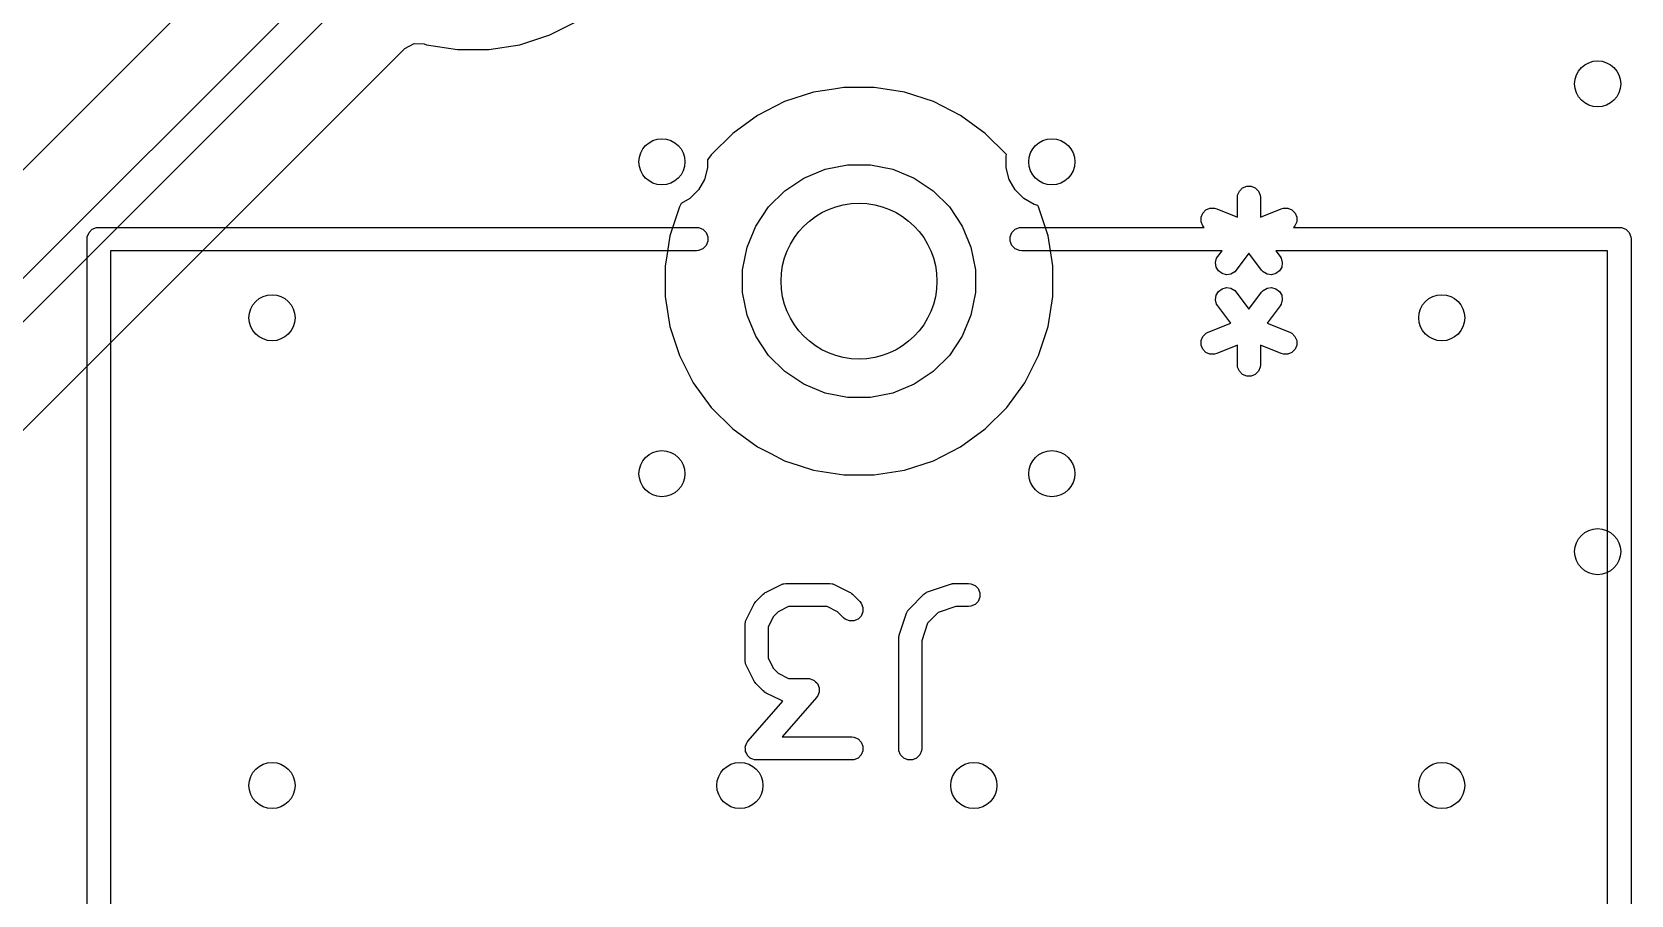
# Model space of a CAD drawing. Header units: inches. Extents: x 5.59 to 6.78, y -5.65 to -2.26.
# Drawn here: x 5.969 to 6.3791, y -4.8037 to -4.5823 of the extents above; entities that cross this region are included whole.
import ezdxf

# ---------------------------------------------------------------- set-up
doc = ezdxf.new("R2010")
doc.units = ezdxf.units.IN
doc.header["$MEASUREMENT"] = 0
for name, color, linetype, true_color in [('Edge.Cuts', 31, 'CONTINUOUS', 0xffb86c), ('F.Cu', 11, 'CONTINUOUS', 0xff5555), ('F.Mask', 191, 'CONTINUOUS', 0xbd93f9), ('F.Silkscreen', 141, 'CONTINUOUS', 0x8be9fd)]:
    doc.layers.add(name, color=color, linetype=linetype, true_color=true_color)

msp = doc.modelspace()

# ---------------------------------------------------------------- linework, layer by layer
at = {"layer": 'Edge.Cuts'}
msp.add_circle((6.1811, -4.6462), 0.02, dxfattribs=at)
msp.add_circle((6.1811, -4.6462), 0.02, dxfattribs=at)
at = {"layer": 'F.Cu', "linetype": 'CONTINUOUS'}
for p, q in [((5.92923, -4.68292), (6.0573, -4.55485)), ((6.03118, -4.5531), (5.93327, -4.65101)), ((6.06287, -4.56042), (5.93171, -4.69157)), ((6.10178, -4.58304), (6.10896, -4.57938)), ((6.09412, -4.58553), (6.10178, -4.58304)), ((6.00886, -4.64229), (6.06461, -4.58654)), ((6.06461, -4.58654), (6.06703, -4.58522)), ((6.06703, -4.58522), (6.06957, -4.58535)), ((6.06957, -4.58535), (6.07014, -4.58553)), ((6.07014, -4.58553), (6.0781, -4.58679)), ((6.0781, -4.58679), (6.0781, -4.58679)), ((6.0781, -4.58679), (6.08616, -4.58679)), ((6.08616, -4.58679), (6.09412, -4.58553)), ((6.08616, -4.58679), (6.08616, -4.58679)), ((6.17461, -4.5969), (6.16946, -4.59772)), ((6.17719, -4.5965), (6.17461, -4.5969)), ((6.18501, -4.5965), (6.17719, -4.5965)), ((6.18888, -4.59711), (6.18501, -4.5965)), ((6.19274, -4.59772), (6.18888, -4.59711)), ((6.16202, -4.60014), (6.15505, -4.60369)), ((6.16946, -4.59772), (6.16202, -4.60014)), ((6.16202, -4.60014), (6.16202, -4.60014)), ((6.20018, -4.60014), (6.19274, -4.59772)), ((6.20715, -4.60369), (6.20018, -4.60014)), ((6.20018, -4.60014), (6.20018, -4.60014)), ((6.15505, -4.60369), (6.14872, -4.60829)), ((6.21348, -4.60829), (6.20715, -4.60369)), ((6.14872, -4.60829), (6.14319, -4.61382)), ((6.21893, -4.61373), (6.21348, -4.60829)), ((6.14319, -4.61382), (6.14226, -4.6151)), ((6.21884, -4.61405), (6.21893, -4.61373)), ((6.14226, -4.61713), (6.14146, -4.62011)), ((6.14226, -4.6151), (6.14226, -4.61713)), ((6.16696, -4.61974), (6.17239, -4.61749)), ((6.17239, -4.61749), (6.17816, -4.61635)), ((6.17816, -4.61635), (6.18404, -4.61635)), ((6.18404, -4.61635), (6.18981, -4.61749)), ((6.18981, -4.61749), (6.19524, -4.61974)), ((6.21884, -4.61713), (6.21884, -4.61405)), ((6.21964, -4.62011), (6.21884, -4.61713)), ((6.14146, -4.62011), (6.13992, -4.62278)), ((6.16207, -4.62301), (6.16696, -4.61974)), ((6.19524, -4.61974), (6.20013, -4.62301)), ((6.22118, -4.62278), (6.21964, -4.62011)), ((6.13774, -4.62496), (6.13547, -4.62627)), ((6.13992, -4.62278), (6.13774, -4.62496)), ((6.15791, -4.62717), (6.16207, -4.62301)), ((6.20013, -4.62301), (6.20429, -4.62717)), ((6.22336, -4.62496), (6.22118, -4.62278)), ((6.22603, -4.6265), (6.22336, -4.62496)), ((6.13504, -4.62712), (6.13262, -4.63456)), ((6.13547, -4.62627), (6.13504, -4.62712)), ((6.13504, -4.62712), (6.13504, -4.62712)), ((6.15464, -4.63206), (6.15791, -4.62717)), ((6.20429, -4.62717), (6.20756, -4.63206)), ((6.22698, -4.62676), (6.22603, -4.6265)), ((6.22717, -4.62712), (6.22698, -4.62676)), ((6.22958, -4.63456), (6.22717, -4.62712)), ((6.22717, -4.62712), (6.22717, -4.62712)), ((6.15239, -4.63749), (6.15464, -4.63206)), ((6.20756, -4.63206), (6.20981, -4.63749)), ((6.13262, -4.63456), (6.13171, -4.64034)), ((6.15125, -4.64326), (6.15239, -4.63749)), ((6.20981, -4.63749), (6.21096, -4.64326)), ((6.23081, -4.64229), (6.22958, -4.63456)), ((5.95291, -4.69824), (6.00886, -4.64229)), ((6.13171, -4.64034), (6.1314, -4.64229)), ((6.1314, -4.64229), (6.1314, -4.65011)), ((6.23081, -4.65011), (6.23081, -4.64229)), ((6.15125, -4.64914), (6.15125, -4.64326)), ((6.21096, -4.64326), (6.21096, -4.64914)), ((6.1314, -4.65011), (6.132, -4.65394)), ((6.15239, -4.65491), (6.15125, -4.64914)), ((6.21096, -4.64914), (6.20981, -4.65491)), ((6.22958, -4.65784), (6.23081, -4.65011)), ((6.132, -4.65394), (6.13262, -4.65784)), ((6.13262, -4.65784), (6.13504, -4.66528)), ((6.15464, -4.66034), (6.15239, -4.65491)), ((6.20981, -4.65491), (6.20756, -4.66034)), ((6.22717, -4.66528), (6.22958, -4.65784)), ((6.15791, -4.66523), (6.15464, -4.66034)), ((6.20756, -4.66034), (6.20429, -4.66523)), ((6.13504, -4.66528), (6.13504, -4.66528)), ((6.13504, -4.66528), (6.13859, -4.67225)), ((6.16207, -4.66939), (6.15791, -4.66523)), ((6.20429, -4.66523), (6.20013, -4.66939)), ((6.22361, -4.67225), (6.22717, -4.66528)), ((6.16696, -4.67266), (6.16207, -4.66939)), ((6.20013, -4.66939), (6.19524, -4.67266)), ((6.13859, -4.67225), (6.14319, -4.67858)), ((6.17239, -4.67491), (6.16696, -4.67266)), ((6.17816, -4.67606), (6.17239, -4.67491)), ((6.18981, -4.67491), (6.18404, -4.67606)), ((6.19524, -4.67266), (6.18981, -4.67491)), ((6.21901, -4.67858), (6.22361, -4.67225)), ((6.14319, -4.67858), (6.14872, -4.68411)), ((6.18404, -4.67606), (6.17816, -4.67606)), ((6.21348, -4.68411), (6.21901, -4.67858)), ((6.14872, -4.68411), (6.15505, -4.68871)), ((6.20715, -4.68871), (6.21348, -4.68411)), ((6.15505, -4.68871), (6.15847, -4.69045)), ((6.15847, -4.69045), (6.16202, -4.69226)), ((6.20018, -4.69226), (6.20715, -4.68871)), ((6.16202, -4.69226), (6.16202, -4.69226)), ((6.16202, -4.69226), (6.16574, -4.69347)), ((6.16574, -4.69347), (6.16946, -4.69468)), ((6.16946, -4.69468), (6.17719, -4.69591)), ((6.18501, -4.69591), (6.19274, -4.69468)), ((6.19274, -4.69468), (6.20018, -4.69226)), ((6.17719, -4.69591), (6.17719, -4.69591)), ((6.17719, -4.69591), (6.18501, -4.69591)), ((6.18501, -4.69591), (6.18501, -4.69591))]:
    msp.add_line(p, q, dxfattribs=at)
at = {"layer": 'F.Cu'}
for centre, radius in [((6.37055, -4.59559), 0.00591), ((6.37055, -4.59559), 0.00591), ((6.13055, -4.61559), 0.00591), ((6.13055, -4.61559), 0.00591), ((6.23055, -4.61559), 0.00591), ((6.23055, -4.61559), 0.00591), ((6.1811, -4.6462), 0.02), ((6.1811, -4.6462), 0.02), ((6.03055, -4.65559), 0.00591), ((6.03055, -4.65559), 0.00591), ((6.33055, -4.65559), 0.00591), ((6.33055, -4.65559), 0.00591), ((6.13055, -4.69559), 0.00591), ((6.13055, -4.69559), 0.00591), ((6.23055, -4.69559), 0.00591), ((6.23055, -4.69559), 0.00591), ((6.37055, -4.71559), 0.00591), ((6.37055, -4.71559), 0.00591), ((6.03055, -4.77559), 0.00591), ((6.03055, -4.77559), 0.00591), ((6.15055, -4.77559), 0.00591), ((6.15055, -4.77559), 0.00591), ((6.21055, -4.77559), 0.00591), ((6.21055, -4.77559), 0.00591), ((6.33055, -4.77559), 0.00591), ((6.33055, -4.77559), 0.00591)]:
    msp.add_circle(centre, radius, dxfattribs=at)
at = {"layer": 'F.Mask', "linetype": 'CONTINUOUS'}
for p, q in [((6.16696, -4.61974), (6.17239, -4.61749)), ((6.17239, -4.61749), (6.17816, -4.61635)), ((6.17816, -4.61635), (6.18404, -4.61635)), ((6.18404, -4.61635), (6.18981, -4.61749)), ((6.18981, -4.61749), (6.19524, -4.61974)), ((6.16207, -4.62301), (6.16696, -4.61974)), ((6.19524, -4.61974), (6.20013, -4.62301)), ((6.15791, -4.62717), (6.16207, -4.62301)), ((6.20013, -4.62301), (6.20429, -4.62717)), ((6.15464, -4.63206), (6.15791, -4.62717)), ((6.20429, -4.62717), (6.20756, -4.63206)), ((6.15239, -4.63749), (6.15464, -4.63206)), ((6.20756, -4.63206), (6.20981, -4.63749)), ((6.15125, -4.64326), (6.15239, -4.63749)), ((6.20981, -4.63749), (6.21096, -4.64326)), ((6.15125, -4.64914), (6.15125, -4.64326)), ((6.21096, -4.64326), (6.21096, -4.64914)), ((6.15239, -4.65491), (6.15125, -4.64914)), ((6.21096, -4.64914), (6.20981, -4.65491)), ((6.15464, -4.66034), (6.15239, -4.65491)), ((6.20981, -4.65491), (6.20756, -4.66034)), ((6.15791, -4.66523), (6.15464, -4.66034)), ((6.20756, -4.66034), (6.20429, -4.66523)), ((6.16207, -4.66939), (6.15791, -4.66523)), ((6.20429, -4.66523), (6.20013, -4.66939)), ((6.16696, -4.67266), (6.16207, -4.66939)), ((6.20013, -4.66939), (6.19524, -4.67266)), ((6.17239, -4.67491), (6.16696, -4.67266)), ((6.17816, -4.67606), (6.17239, -4.67491)), ((6.18981, -4.67491), (6.18404, -4.67606)), ((6.19524, -4.67266), (6.18981, -4.67491)), ((6.18404, -4.67606), (6.17816, -4.67606))]:
    msp.add_line(p, q, dxfattribs=at)
at = {"layer": 'F.Mask'}
msp.add_circle((6.1811, -4.6462), 0.02, dxfattribs=at)
msp.add_circle((6.1811, -4.6462), 0.02, dxfattribs=at)
at = {"layer": 'F.Silkscreen', "linetype": 'CONTINUOUS'}
for p, q in [((6.27946, -4.62228), (6.28053, -4.62184)), ((6.28053, -4.62184), (6.28168, -4.62184)), ((6.28168, -4.62184), (6.28274, -4.62228)), ((6.27815, -4.62474), (6.27821, -4.62416)), ((6.27815, -4.62975), (6.27815, -4.62474)), ((6.27821, -4.62416), (6.27865, -4.6231)), ((6.27865, -4.6231), (6.27946, -4.62228)), ((6.28274, -4.62228), (6.28356, -4.6231)), ((6.28356, -4.6231), (6.284, -4.62416)), ((6.284, -4.62416), (6.28406, -4.62474)), ((6.28406, -4.62474), (6.28406, -4.62975)), ((6.26883, -4.62982), (6.26925, -4.62875)), ((6.26884, -4.63097), (6.26883, -4.62982)), ((6.26925, -4.62875), (6.27006, -4.62793)), ((6.27006, -4.62793), (6.27112, -4.62747)), ((6.27112, -4.62747), (6.27227, -4.62746)), ((6.27227, -4.62746), (6.27283, -4.62762)), ((6.27283, -4.62762), (6.27815, -4.62975)), ((6.28406, -4.62975), (6.28938, -4.62762)), ((6.28938, -4.62762), (6.28994, -4.62746)), ((6.28994, -4.62746), (6.29109, -4.62747)), ((6.29109, -4.62747), (6.29215, -4.62793)), ((6.29215, -4.62793), (6.29295, -4.62875)), ((6.29295, -4.62875), (6.29338, -4.62982)), ((6.29338, -4.62982), (6.29336, -4.63097)), ((5.98316, -4.6348), (5.98361, -4.63372)), ((5.98361, -4.63372), (5.98444, -4.6329)), ((5.98444, -4.6329), (5.98552, -4.63245)), ((5.98552, -4.63245), (5.9861, -4.63239)), ((5.9861, -4.63239), (6.13938, -4.63239)), ((6.13938, -4.63239), (6.13997, -4.63245)), ((6.13997, -4.63245), (6.14105, -4.6329)), ((6.14105, -4.6329), (6.14187, -4.63372)), ((6.14187, -4.63372), (6.14232, -4.6348)), ((6.21988, -4.6348), (6.22033, -4.63372)), ((6.22033, -4.63372), (6.22116, -4.6329)), ((6.22116, -4.6329), (6.22224, -4.63245)), ((6.22224, -4.63245), (6.22282, -4.63239)), ((6.22282, -4.63239), (6.26966, -4.63239)), ((6.26929, -4.63203), (6.26884, -4.63097)), ((6.26966, -4.63239), (6.26929, -4.63203)), ((6.29291, -4.63203), (6.29254, -4.63239)), ((6.29254, -4.63239), (6.3761, -4.63239)), ((6.29336, -4.63097), (6.29291, -4.63203)), ((6.3761, -4.63239), (6.37669, -4.63245)), ((6.37669, -4.63245), (6.37777, -4.6329)), ((6.37777, -4.6329), (6.3786, -4.63372)), ((6.3786, -4.63372), (6.37904, -4.6348)), ((5.9831, -4.63539), (5.98316, -4.6348)), ((5.9831, -4.91314), (5.9831, -4.63539)), ((6.13938, -4.63839), (5.9891, -4.63839)), ((5.9891, -4.63839), (5.9891, -4.91314)), ((6.13997, -4.63833), (6.13938, -4.63839)), ((6.14105, -4.63788), (6.13997, -4.63833)), ((6.14187, -4.63706), (6.14105, -4.63788)), ((6.14232, -4.63598), (6.14187, -4.63706)), ((6.14232, -4.6348), (6.14232, -4.63598)), ((6.21988, -4.63598), (6.21988, -4.6348)), ((6.22033, -4.63706), (6.21988, -4.63598)), ((6.22116, -4.63788), (6.22033, -4.63706)), ((6.22224, -4.63833), (6.22116, -4.63788)), ((6.22282, -4.63839), (6.22224, -4.63833)), ((6.2742, -4.63839), (6.22282, -4.63839)), ((6.27312, -4.63984), (6.2742, -4.63839)), ((6.3731, -4.63839), (6.288, -4.63839)), ((6.288, -4.63839), (6.28909, -4.63984)), ((6.3731, -4.91314), (6.3731, -4.63839)), ((6.37904, -4.6348), (6.3791, -4.63539)), ((6.3791, -4.63539), (6.3791, -4.91314)), ((6.27253, -4.64145), (6.27282, -4.64033)), ((6.27269, -4.64259), (6.27253, -4.64145)), ((6.27282, -4.64033), (6.27312, -4.63984)), ((6.2811, -4.63903), (6.27784, -4.64338)), ((6.28436, -4.64338), (6.2811, -4.63903)), ((6.28909, -4.63984), (6.28939, -4.64033)), ((6.28939, -4.64033), (6.28967, -4.64145)), ((6.28967, -4.64145), (6.28951, -4.64259)), ((6.27328, -4.64358), (6.27269, -4.64259)), ((6.2742, -4.64427), (6.27328, -4.64358)), ((6.27532, -4.64456), (6.2742, -4.64427)), ((6.27646, -4.6444), (6.27532, -4.64456)), ((6.27745, -4.64381), (6.27646, -4.6444)), ((6.27784, -4.64338), (6.27745, -4.64381)), ((6.28476, -4.64381), (6.28436, -4.64338)), ((6.28575, -4.6444), (6.28476, -4.64381)), ((6.28689, -4.64456), (6.28575, -4.6444)), ((6.288, -4.64427), (6.28689, -4.64456)), ((6.28893, -4.64358), (6.288, -4.64427)), ((6.28951, -4.64259), (6.28893, -4.64358)), ((6.27253, -4.65095), (6.27269, -4.64981)), ((6.27269, -4.64981), (6.27328, -4.64882)), ((6.27328, -4.64882), (6.2742, -4.64813)), ((6.2742, -4.64813), (6.27532, -4.64784)), ((6.27532, -4.64784), (6.27646, -4.64801)), ((6.27646, -4.64801), (6.27745, -4.64859)), ((6.27745, -4.64859), (6.27784, -4.64902)), ((6.27784, -4.64902), (6.2811, -4.65337)), ((6.2811, -4.65337), (6.28436, -4.64902)), ((6.28436, -4.64902), (6.28476, -4.64859)), ((6.28476, -4.64859), (6.28575, -4.64801)), ((6.28575, -4.64801), (6.28689, -4.64784)), ((6.28689, -4.64784), (6.288, -4.64813)), ((6.288, -4.64813), (6.28893, -4.64882)), ((6.28893, -4.64882), (6.28951, -4.64981)), ((6.28951, -4.64981), (6.28967, -4.65095)), ((6.27282, -4.65207), (6.27253, -4.65095)), ((6.27312, -4.65256), (6.27282, -4.65207)), ((6.27643, -4.65698), (6.27312, -4.65256)), ((6.28909, -4.65256), (6.28578, -4.65698)), ((6.28939, -4.65207), (6.28909, -4.65256)), ((6.28967, -4.65095), (6.28939, -4.65207)), ((6.27063, -4.6593), (6.27643, -4.65698)), ((6.28578, -4.65698), (6.29157, -4.6593)), ((6.26883, -4.66258), (6.26884, -4.66143)), ((6.26925, -4.66365), (6.26883, -4.66258)), ((6.26884, -4.66143), (6.26929, -4.66037)), ((6.26929, -4.66037), (6.27012, -4.65957)), ((6.27012, -4.65957), (6.27063, -4.6593)), ((6.27815, -4.66265), (6.27283, -4.66478)), ((6.27815, -4.66766), (6.27815, -4.66265)), ((6.28938, -4.66478), (6.28406, -4.66265)), ((6.28406, -4.66265), (6.28406, -4.66766)), ((6.29157, -4.6593), (6.29209, -4.65957)), ((6.29209, -4.65957), (6.29291, -4.66037)), ((6.29291, -4.66037), (6.29336, -4.66143)), ((6.29338, -4.66258), (6.29295, -4.66365)), ((6.29336, -4.66143), (6.29338, -4.66258)), ((6.27006, -4.66448), (6.26925, -4.66365)), ((6.27112, -4.66493), (6.27006, -4.66448)), ((6.27227, -4.66494), (6.27112, -4.66493)), ((6.27283, -4.66478), (6.27227, -4.66494)), ((6.28994, -4.66494), (6.28938, -4.66478)), ((6.29109, -4.66493), (6.28994, -4.66494)), ((6.29215, -4.66448), (6.29109, -4.66493)), ((6.29295, -4.66365), (6.29215, -4.66448)), ((6.27821, -4.66824), (6.27815, -4.66766)), ((6.27865, -4.66931), (6.27821, -4.66824)), ((6.27946, -4.67012), (6.27865, -4.66931)), ((6.28053, -4.67056), (6.27946, -4.67012)), ((6.28168, -4.67056), (6.28053, -4.67056)), ((6.28274, -4.67012), (6.28168, -4.67056)), ((6.28356, -4.66931), (6.28274, -4.67012)), ((6.284, -4.66824), (6.28356, -4.66931)), ((6.28406, -4.66766), (6.284, -4.66824)), ((6.15728, -4.72595), (6.16103, -4.72408)), ((6.16103, -4.72408), (6.16157, -4.72387)), ((6.16157, -4.72387), (6.16168, -4.72386)), ((6.16168, -4.72386), (6.16178, -4.72382)), ((6.16178, -4.72382), (6.16235, -4.72377)), ((6.16235, -4.72377), (6.1736, -4.72377)), ((6.1736, -4.72377), (6.17418, -4.72382)), ((6.17418, -4.72382), (6.17428, -4.72386)), ((6.17428, -4.72386), (6.17438, -4.72387)), ((6.17438, -4.72387), (6.17492, -4.72408)), ((6.17492, -4.72408), (6.17867, -4.72595)), ((6.19892, -4.72579), (6.20454, -4.72392)), ((6.20454, -4.72392), (6.20483, -4.72385)), ((6.20483, -4.72385), (6.2049, -4.72382)), ((6.2049, -4.72382), (6.205, -4.72381)), ((6.205, -4.72381), (6.2051, -4.72379)), ((6.2051, -4.72379), (6.20518, -4.7238)), ((6.20518, -4.7238), (6.20547, -4.72377)), ((6.20547, -4.72377), (6.20922, -4.72377)), ((6.20922, -4.72377), (6.2098, -4.72382)), ((6.2098, -4.72382), (6.21086, -4.72426)), ((6.21086, -4.72426), (6.21168, -4.72508)), ((6.15434, -4.72875), (6.1544, -4.72866)), ((6.1544, -4.72866), (6.15446, -4.72861)), ((6.15446, -4.72861), (6.15464, -4.72838)), ((6.15464, -4.72838), (6.15652, -4.72651)), ((6.15652, -4.72651), (6.15674, -4.72632)), ((6.15674, -4.72632), (6.15679, -4.72626)), ((6.15679, -4.72626), (6.15688, -4.72621)), ((6.15688, -4.72621), (6.15696, -4.72614)), ((6.15696, -4.72614), (6.15704, -4.72611)), ((6.15704, -4.72611), (6.15728, -4.72595)), ((6.17867, -4.72595), (6.17892, -4.72611)), ((6.17892, -4.72611), (6.17899, -4.72614)), ((6.17899, -4.72614), (6.17907, -4.72621)), ((6.17907, -4.72621), (6.17916, -4.72626)), ((6.17916, -4.72626), (6.17921, -4.72632)), ((6.17921, -4.72632), (6.17944, -4.72651)), ((6.17944, -4.72651), (6.18132, -4.72838)), ((6.18132, -4.72838), (6.18168, -4.72883)), ((6.19401, -4.73026), (6.19776, -4.72651)), ((6.19776, -4.72651), (6.19821, -4.72614)), ((6.19821, -4.72614), (6.19831, -4.7261)), ((6.19831, -4.7261), (6.19839, -4.72603)), ((6.19839, -4.72603), (6.19892, -4.72579)), ((6.21168, -4.72836), (6.21086, -4.72917)), ((6.21168, -4.72508), (6.21212, -4.72614)), ((6.21212, -4.7273), (6.21168, -4.72836)), ((6.21212, -4.72614), (6.21212, -4.7273)), ((6.15221, -4.7329), (6.15409, -4.72915)), ((6.15409, -4.72915), (6.15425, -4.7289)), ((6.15425, -4.7289), (6.15428, -4.72883)), ((6.15428, -4.72883), (6.15434, -4.72875)), ((6.15916, -4.73222), (6.15781, -4.73492)), ((6.16035, -4.73102), (6.15916, -4.73222)), ((6.16305, -4.72967), (6.16035, -4.73102)), ((6.17291, -4.72967), (6.16305, -4.72967)), ((6.1756, -4.73102), (6.17291, -4.72967)), ((6.17714, -4.73256), (6.1756, -4.73102)), ((6.17759, -4.73292), (6.17714, -4.73256)), ((6.18168, -4.73211), (6.18087, -4.73292)), ((6.18168, -4.72883), (6.18212, -4.72989)), ((6.18212, -4.73105), (6.18168, -4.73211)), ((6.18212, -4.72989), (6.18212, -4.73105)), ((6.19142, -4.73703), (6.1933, -4.73141)), ((6.1933, -4.73141), (6.19354, -4.73088)), ((6.19354, -4.73088), (6.1936, -4.7308)), ((6.1936, -4.7308), (6.19365, -4.7307)), ((6.19365, -4.7307), (6.19401, -4.73026)), ((6.20144, -4.73118), (6.19868, -4.73394)), ((6.20595, -4.72967), (6.20144, -4.73118)), ((6.20922, -4.72967), (6.20595, -4.72967)), ((6.2098, -4.72962), (6.20922, -4.72967)), ((6.21086, -4.72917), (6.2098, -4.72962)), ((6.1519, -4.73422), (6.15196, -4.73364)), ((6.1519, -4.74359), (6.1519, -4.73422)), ((6.15196, -4.73364), (6.152, -4.73354)), ((6.152, -4.73354), (6.15201, -4.73344)), ((6.15201, -4.73344), (6.15221, -4.7329)), ((6.15781, -4.73492), (6.15781, -4.7429)), ((6.17865, -4.73337), (6.17759, -4.73292)), ((6.1798, -4.73337), (6.17865, -4.73337)), ((6.18087, -4.73292), (6.1798, -4.73337)), ((6.19868, -4.73394), (6.19718, -4.73845)), ((6.19127, -4.73797), (6.1913, -4.73768)), ((6.19127, -4.76609), (6.19127, -4.73797)), ((6.1913, -4.7376), (6.19132, -4.7375)), ((6.1913, -4.73768), (6.1913, -4.7376)), ((6.19132, -4.7375), (6.19133, -4.73739)), ((6.19133, -4.73739), (6.19136, -4.73732)), ((6.19136, -4.73732), (6.19142, -4.73703)), ((6.19718, -4.73845), (6.19718, -4.76609)), ((6.15196, -4.74417), (6.1519, -4.74359)), ((6.152, -4.74427), (6.15196, -4.74417)), ((6.15201, -4.74437), (6.152, -4.74427)), ((6.15221, -4.74491), (6.15201, -4.74437)), ((6.15409, -4.74866), (6.15221, -4.74491)), ((6.15781, -4.7429), (6.15916, -4.74559)), ((6.15425, -4.74891), (6.15409, -4.74866)), ((6.15428, -4.74898), (6.15425, -4.74891)), ((6.15434, -4.74906), (6.15428, -4.74898)), ((6.1544, -4.74915), (6.15434, -4.74906)), ((6.15446, -4.7492), (6.1544, -4.74915)), ((6.15916, -4.74559), (6.16035, -4.74679)), ((6.16035, -4.74679), (6.16305, -4.74814)), ((6.16305, -4.74814), (6.16798, -4.74814)), ((6.16798, -4.74814), (6.16828, -4.74817)), ((6.16828, -4.74817), (6.16836, -4.74816)), ((6.16836, -4.74816), (6.16841, -4.74818)), ((6.16841, -4.74818), (6.16856, -4.7482)), ((6.16856, -4.7482), (6.169, -4.74838)), ((6.169, -4.74838), (6.16945, -4.74853)), ((6.16945, -4.74853), (6.16953, -4.7486)), ((6.16953, -4.7486), (6.16962, -4.74864)), ((6.16962, -4.74864), (6.16996, -4.74898)), ((6.16996, -4.74898), (6.17032, -4.74929)), ((6.15464, -4.74943), (6.15446, -4.7492)), ((6.15652, -4.7513), (6.15464, -4.74943)), ((6.15674, -4.75149), (6.15652, -4.7513)), ((6.15679, -4.75155), (6.15674, -4.75149)), ((6.15688, -4.75161), (6.15679, -4.75155)), ((6.15696, -4.75167), (6.15688, -4.75161)), ((6.15704, -4.7517), (6.15696, -4.75167)), ((6.15728, -4.75186), (6.15704, -4.7517)), ((6.16103, -4.75373), (6.15728, -4.75186)), ((6.1702, -4.75304), (6.16136, -4.76314)), ((6.17038, -4.75279), (6.1702, -4.75304)), ((6.17032, -4.74929), (6.17036, -4.74938)), ((6.17036, -4.74938), (6.17043, -4.74945)), ((6.17043, -4.75273), (6.17038, -4.75279)), ((6.17043, -4.74945), (6.17062, -4.74989)), ((6.17046, -4.75268), (6.17043, -4.75273)), ((6.17054, -4.75257), (6.17046, -4.75268)), ((6.17069, -4.75211), (6.17054, -4.75257)), ((6.17062, -4.74989), (6.17083, -4.75032)), ((6.17087, -4.75167), (6.17069, -4.75211)), ((6.17083, -4.75032), (6.17084, -4.75042)), ((6.17084, -4.75042), (6.17087, -4.75052)), ((6.17087, -4.75052), (6.17087, -4.751)), ((6.17087, -4.751), (6.17091, -4.75147)), ((6.17091, -4.75147), (6.17087, -4.75157)), ((6.17087, -4.75157), (6.17087, -4.75167)), ((6.15263, -4.76415), (6.16157, -4.75394)), ((6.16157, -4.75394), (6.16103, -4.75373)), ((6.15196, -4.76551), (6.15214, -4.76507)), ((6.15196, -4.76561), (6.15196, -4.76551)), ((6.15214, -4.76507), (6.1523, -4.76462)), ((6.1523, -4.76462), (6.15238, -4.7645)), ((6.15238, -4.7645), (6.1524, -4.76445)), ((6.1524, -4.76445), (6.15246, -4.76439)), ((6.15246, -4.76439), (6.15263, -4.76415)), ((6.16136, -4.76314), (6.17923, -4.76314)), ((6.17923, -4.76314), (6.1798, -4.76319)), ((6.1798, -4.76319), (6.18087, -4.76363)), ((6.18087, -4.76363), (6.18168, -4.76445)), ((6.18168, -4.76445), (6.18212, -4.76551)), ((6.18212, -4.76551), (6.18212, -4.76667)), ((6.15193, -4.76571), (6.15196, -4.76561)), ((6.15196, -4.76619), (6.15193, -4.76571)), ((6.15196, -4.76667), (6.15196, -4.76619)), ((6.152, -4.76676), (6.15196, -4.76667)), ((6.152, -4.76686), (6.152, -4.76676)), ((6.15222, -4.76729), (6.152, -4.76686)), ((6.1524, -4.76773), (6.15222, -4.76729)), ((6.15247, -4.7678), (6.1524, -4.76773)), ((6.15252, -4.76789), (6.15247, -4.7678)), ((6.15288, -4.76821), (6.15252, -4.76789)), ((6.15322, -4.76854), (6.15288, -4.76821)), ((6.15331, -4.76858), (6.15322, -4.76854)), ((6.15338, -4.76865), (6.15331, -4.76858)), ((6.15384, -4.7688), (6.15338, -4.76865)), ((6.15428, -4.76899), (6.15384, -4.7688)), ((6.15442, -4.769), (6.15428, -4.76899)), ((6.15447, -4.76902), (6.15442, -4.769)), ((6.15455, -4.76901), (6.15447, -4.76902)), ((6.15486, -4.76904), (6.15455, -4.76901)), ((6.17923, -4.76904), (6.15486, -4.76904)), ((6.1798, -4.76899), (6.17923, -4.76904)), ((6.18087, -4.76854), (6.1798, -4.76899)), ((6.18168, -4.76773), (6.18087, -4.76854)), ((6.18212, -4.76667), (6.18168, -4.76773)), ((6.19133, -4.76667), (6.19127, -4.76609)), ((6.19177, -4.76773), (6.19133, -4.76667)), ((6.19259, -4.76854), (6.19177, -4.76773)), ((6.19365, -4.76899), (6.19259, -4.76854)), ((6.1948, -4.76899), (6.19365, -4.76899)), ((6.19587, -4.76854), (6.1948, -4.76899)), ((6.19668, -4.76773), (6.19587, -4.76854)), ((6.19712, -4.76667), (6.19668, -4.76773)), ((6.19718, -4.76609), (6.19712, -4.76667))]:
    msp.add_line(p, q, dxfattribs=at)
at = {"layer": 'F.Silkscreen'}
msp.add_circle((6.1811, -4.6462), 0.02, dxfattribs=at)
msp.add_circle((6.1811, -4.6462), 0.02, dxfattribs=at)

doc.saveas('drawing.dxf')
